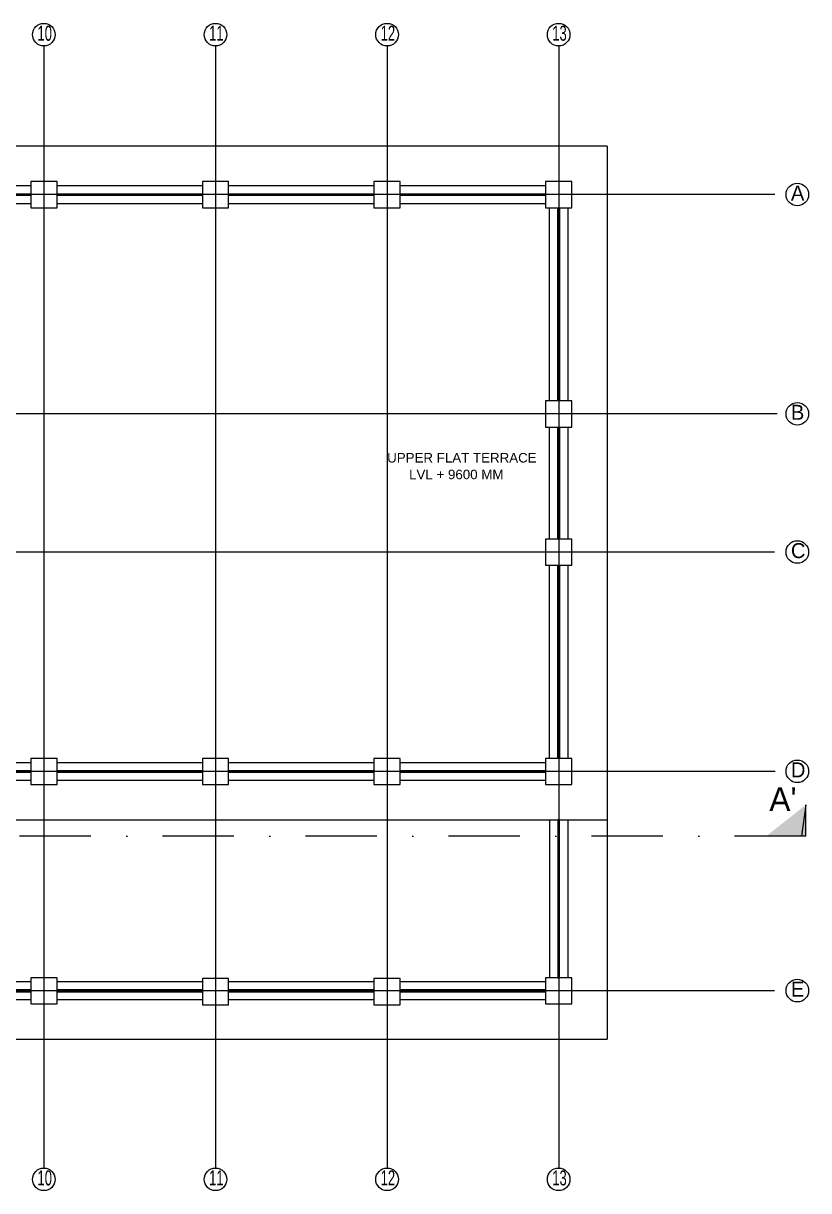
# Model space of a CAD drawing. Header units: inches. Extents: x -3071 to 2014935, y -37057 to 549694.
# Drawn here: x 1475718 to 1492195, y 230938 to 255423 of the extents above; entities that cross this region are included whole.
import ezdxf

# ---------------------------------------------------------------- set-up
doc = ezdxf.new("R2010")
doc.units = ezdxf.units.IN
doc.header["$MEASUREMENT"] = 0
for name, pattern in [('ACAD_ISO08W100', [36, 24, -3, 6, -3]), ('DASHDOT', [1, 0.5, -0.25, 0, -0.25]), ('DASHED', [0.75, 0.5, -0.25])]:
    doc.linetypes.add(name, pattern=pattern)
for name, color, linetype, lineweight in [('A 0.13 DIM', 6, 'Continuous', 13), ('A 0.13 Text', 6, 'Continuous', 13), ('A 0.13parapet partition', 230, 'Continuous', 13), ('A 0.9 RAILING', 100, 'Continuous', 9), ('cen', 50, 'ACAD_ISO08W100', 5), ('DIM', 161, 'Continuous', 15), ('dotted line', 1, 'DASHED', 9), ('Grid Tag', 6, 'Continuous', 20), ('text', 7, 'Continuous', 25)]:
    doc.layers.add(name, color=color, linetype=linetype, lineweight=lineweight)
doc.styles.add('AERIAL', font='arial.ttf', dxfattribs={"height": 10})
doc.styles.add('CG', font='GOTHIC.TTF', dxfattribs={"height": 40})
doc.styles.get("Standard").update_dxf_attribs({"font": 'GOTHIC.TTF'})

# ---------------------------------------------------------------- blocks, each defined once
blk = doc.blocks.new('grid')
at = {"layer": 'Grid Tag', "linetype": 'Continuous', "ltscale": 30}
blk.add_circle((51, 48), 264, dxfattribs=at)
blk.add_attdef('GRID', (-143, -93), '', height=200)

msp = doc.modelspace()

# ---------------------------------------------------------------- hatches: boundary and pattern name
at = {"layer": 'A 0.13 DIM', "linetype": 'Continuous'}
msp.add_hatch(color=256, dxfattribs=at).paths.add_polyline_path([(1492137.82, 239031.02), (1491302.72, 238371.92), (1492137.82, 238371.92)])

# ---------------------------------------------------------------- linework, layer by layer
for p, q in [((1492137.82, 239031.02), (1492046.87, 238371.92)), ((1492137.82, 238371.92), (1492137.82, 239031.02))]:
    msp.add_line(p, q, dxfattribs=at)
at = {"layer": 'A 0.13 DIM', "linetype": 'DASHDOT', "ltscale": 3000}
msp.add_line((1492137.82, 238371.92), (1448052.36, 238371.92), dxfattribs=at)
at = {"layer": 'A 0.13parapet partition'}
for points in [[(1472749.45, 252019.99), (1475874.45, 252019.99), (1475874.45, 251639.99), (1472749.45, 251639.99)], [(1476424.45, 252019.99), (1479474.45, 252019.99), (1479474.45, 251639.99), (1476424.45, 251639.99)], [(1480024.45, 252019.99), (1483074.45, 252019.99), (1483074.45, 251639.99), (1480024.45, 251639.99)], [(1483624.45, 252019.99), (1486674.45, 252019.99), (1486674.45, 251639.99), (1483624.45, 251639.99)], [(1486759.45, 251554.99), (1487139.45, 251554.99), (1487139.45, 247504.99), (1486759.45, 247504.99)], [(1486759.45, 246954.99), (1487139.45, 246954.99), (1487139.45, 244604.99), (1486759.45, 244604.99)], [(1486759.45, 244054.99), (1487139.45, 244054.99), (1487139.45, 240004.99), (1486759.45, 240004.99)], [(1472824.45, 239919.99), (1475874.45, 239919.99), (1475874.45, 239539.99), (1472824.45, 239539.99)], [(1476424.45, 239919.99), (1479474.45, 239919.99), (1479474.45, 239539.99), (1476424.45, 239539.99)], [(1480024.45, 239919.99), (1483074.45, 239919.99), (1483074.45, 239539.99), (1480024.45, 239539.99)], [(1483624.45, 239919.99), (1486674.45, 239919.99), (1486674.45, 239539.99), (1483624.45, 239539.99)]]:
    msp.add_lwpolyline(points, close=True, dxfattribs=at)
at = {"layer": 'A 0.13parapet partition', "ltscale": 20}
for points in [[(1475874.45, 251554.99), (1476424.45, 251554.99), (1476424.45, 252104.99), (1475874.45, 252104.99)], [(1479474.45, 251554.99), (1480024.45, 251554.99), (1480024.45, 252104.99), (1479474.45, 252104.99)], [(1483074.45, 251554.99), (1483624.45, 251554.99), (1483624.45, 252104.99), (1483074.45, 252104.99)], [(1486674.45, 251554.99), (1487224.45, 251554.99), (1487224.45, 252104.99), (1486674.45, 252104.99)], [(1486674.45, 246954.99), (1487224.45, 246954.99), (1487224.45, 247504.99), (1486674.45, 247504.99)], [(1486674.45, 244054.99), (1487224.45, 244054.99), (1487224.45, 244604.99), (1486674.45, 244604.99)], [(1475874.45, 239454.99), (1476424.45, 239454.99), (1476424.45, 240004.99), (1475874.45, 240004.99)], [(1479474.45, 239454.99), (1480024.45, 239454.99), (1480024.45, 240004.99), (1479474.45, 240004.99)], [(1483074.45, 239454.99), (1483624.45, 239454.99), (1483624.45, 240004.99), (1483074.45, 240004.99)], [(1486674.45, 239454.99), (1487224.45, 239454.99), (1487224.45, 240004.99), (1486674.45, 240004.99)]]:
    msp.add_lwpolyline(points, close=True, dxfattribs=at)
at = {"layer": 'A 0.9 RAILING', "ltscale": 20}
for points in [[(1472749.45, 251849.99), (1475874.45, 251849.99), (1475874.45, 251809.99), (1472749.45, 251809.99)], [(1476424.45, 251849.99), (1479474.45, 251849.99), (1479474.45, 251809.99), (1476424.45, 251809.99)], [(1480024.45, 251849.99), (1483074.45, 251849.99), (1483074.45, 251809.99), (1480024.45, 251809.99)], [(1483624.45, 251849.99), (1486674.45, 251849.99), (1486674.45, 251809.99), (1483624.45, 251809.99)], [(1486929.45, 247504.99), (1486929.45, 251554.99), (1486969.45, 251554.99), (1486969.45, 247504.99)], [(1486929.45, 244604.99), (1486929.45, 246954.99), (1486969.45, 246954.99), (1486969.45, 244604.99)], [(1486929.45, 240004.99), (1486929.45, 244054.99), (1486969.45, 244054.99), (1486969.45, 240004.99)], [(1472824.45, 239749.99), (1475874.45, 239749.99), (1475874.45, 239709.99), (1472824.45, 239709.99)], [(1476424.45, 239749.99), (1479474.45, 239749.99), (1479474.45, 239709.99), (1476424.45, 239709.99)], [(1480024.45, 239749.99), (1483074.45, 239749.99), (1483074.45, 239709.99), (1480024.45, 239709.99)], [(1483624.45, 239749.99), (1486674.45, 239749.99), (1486674.45, 239709.99), (1483624.45, 239709.99)]]:
    msp.add_lwpolyline(points, close=True, dxfattribs=at)
at = {"layer": 'cen', "ltscale": 2}
for p, q in [((1476149.45, 254944.99), (1476149.45, 231416.35)), ((1479749.45, 254944.99), (1479749.45, 231416.35)), ((1483349.45, 254944.99), (1483349.45, 231416.35)), ((1486949.45, 254944.99), (1486949.45, 231416.35)), ((1491481.41, 251829.99), (1443540.63, 251829.99)), ((1491530.58, 247229.99), (1443540.63, 247229.99)), ((1491480.58, 244329.99), (1443540.83, 244333.87)), ((1491491.63, 239729.99), (1443540.63, 239729.99)), ((1491480.6, 235129.99), (1443540.63, 235129.99))]:
    msp.add_line(p, q, dxfattribs=at)
at = {"layer": 'DIM'}
for p, q in [((1486759.45, 238714.99), (1486759.45, 235404.99)), ((1487139.45, 238714.99), (1487139.45, 235404.99)), ((1487964.45, 238714.99), (1487964.45, 234114.99)), ((1475874.45, 235319.99), (1472824.45, 235319.99)), ((1479474.45, 235319.99), (1476424.45, 235319.99)), ((1483074.45, 235319.99), (1480024.45, 235319.99)), ((1486674.45, 235319.99), (1483624.45, 235319.99)), ((1475874.45, 234939.99), (1472824.45, 234939.99)), ((1479474.45, 234939.99), (1476424.45, 234939.99)), ((1483074.45, 234939.99), (1480024.45, 234939.99)), ((1486674.45, 234939.99), (1483624.45, 234939.99)), ((1466939.45, 234114.99), (1487964.45, 234114.99))]:
    msp.add_line(p, q, dxfattribs=at)
for points in [[(1486929.45, 235404.99), (1486969.45, 235404.99), (1486969.45, 238714.99), (1486929.45, 238714.99)], [(1475874.45, 234854.99), (1476424.45, 234854.99), (1476424.45, 235404.99), (1475874.45, 235404.99)], [(1479474.45, 234834.99), (1480024.45, 234834.99), (1480024.45, 235384.99), (1479474.45, 235384.99)], [(1483074.45, 234834.99), (1483624.45, 234834.99), (1483624.45, 235384.99), (1483074.45, 235384.99)], [(1486674.45, 234854.99), (1487224.45, 234854.99), (1487224.45, 235404.99), (1486674.45, 235404.99)], [(1475874.45, 235109.99), (1475874.45, 235149.99), (1472824.45, 235149.99), (1472824.45, 235109.99)]]:
    msp.add_lwpolyline(points, close=True, dxfattribs=at)
for points in [[(1479474.45, 235149.99), (1476424.45, 235149.99), (1476424.45, 235109.99), (1479474.45, 235109.99)], [(1483074.45, 235149.99), (1480024.45, 235149.99)], [(1480024.45, 235109.99), (1483074.45, 235109.99)], [(1483624.45, 235109.99), (1486674.45, 235109.99), (1486674.45, 235149.99), (1483624.45, 235149.99)]]:
    msp.add_lwpolyline(points, dxfattribs=at)
at = {"layer": 'dotted line', "linetype": 'Continuous', "ltscale": 1000}
for p, q in [((1487964.45, 252844.99), (1472749.45, 252844.99)), ((1487964.45, 252844.99), (1487964.45, 238714.99)), ((1467674.45, 238714.99), (1487964.45, 238714.99))]:
    msp.add_line(p, q, dxfattribs=at)

# ---------------------------------------------------------------- block references
ref = msp.add_blockref('grid', (1476103.22, 255142.13), dxfattribs=dict(xscale=0.8987445155798923, yscale=0.8987445155798923, zscale=0.8987445155798923))
ref.add_attrib('GRID', '10', (1476014.69, 255058.35), dxfattribs={"height": 314.561, "width": 0.65})
ref = msp.add_blockref('grid', (1479703.22, 255142.13), dxfattribs=dict(xscale=0.8987445155798923, yscale=0.8987445155798923, zscale=0.8987445155798923))
ref.add_attrib('GRID', '11', (1479614.69, 255058.35), dxfattribs={"height": 314.561, "width": 0.65})
ref = msp.add_blockref('grid', (1483303.22, 255142.13), dxfattribs=dict(xscale=0.8987445155798923, yscale=0.8987445155798923, zscale=0.8987445155798923))
ref.add_attrib('GRID', '12', (1483214.69, 255058.35), dxfattribs={"height": 314.561, "width": 0.65})
ref = msp.add_blockref('grid', (1486903.22, 255142.13), dxfattribs=dict(xscale=0.8987445155798923, yscale=0.8987445155798923, zscale=0.8987445155798923))
ref.add_attrib('GRID', '13', (1486814.69, 255058.35), dxfattribs={"height": 314.561, "width": 0.65})
ref = msp.add_blockref('grid', (1491910.99, 251790.29), dxfattribs=dict(xscale=0.8987445155798923, yscale=0.8987445155798923, zscale=0.8987445155798923))
ref.add_attrib('GRID', 'A', (1491822.45, 251706.51), dxfattribs={"height": 314.56})
ref = msp.add_blockref('grid', (1491910.99, 247190.29), dxfattribs=dict(xscale=0.8987445155798923, yscale=0.8987445155798923, zscale=0.8987445155798923))
ref.add_attrib('GRID', 'B', (1491822.45, 247106.51), dxfattribs={"height": 314.56})
ref = msp.add_blockref('grid', (1491910.99, 244290.29), dxfattribs=dict(xscale=0.8987445155798923, yscale=0.8987445155798923, zscale=0.8987445155798923))
ref.add_attrib('GRID', 'C', (1491822.45, 244206.51), dxfattribs={"height": 314.56})
ref = msp.add_blockref('grid', (1491910.99, 239690.29), dxfattribs=dict(xscale=0.8987445155798923, yscale=0.8987445155798923, zscale=0.8987445155798923))
ref.add_attrib('GRID', 'D', (1491822.45, 239606.51), dxfattribs={"height": 314.56})
ref = msp.add_blockref('grid', (1491910.99, 235090.29), dxfattribs=dict(xscale=0.8987445155798923, yscale=0.8987445155798923, zscale=0.8987445155798923))
ref.add_attrib('GRID', 'E', (1491822.45, 235006.51), dxfattribs={"height": 314.56})
ref = msp.add_blockref('grid', (1476103.22, 231132.01), dxfattribs=dict(xscale=0.8987445155798923, yscale=0.8987445155798923, zscale=0.8987445155798923))
ref.add_attrib('GRID', '10', (1476014.69, 231048.23), dxfattribs={"height": 314.561, "width": 0.65})
ref = msp.add_blockref('grid', (1479703.22, 231132.01), dxfattribs=dict(xscale=0.8987445155798923, yscale=0.8987445155798923, zscale=0.8987445155798923))
ref.add_attrib('GRID', '11', (1479614.69, 231048.23), dxfattribs={"height": 314.561, "width": 0.65})
ref = msp.add_blockref('grid', (1483303.22, 231132.01), dxfattribs=dict(xscale=0.8987445155798923, yscale=0.8987445155798923, zscale=0.8987445155798923))
ref.add_attrib('GRID', '12', (1483214.69, 231048.23), dxfattribs={"height": 314.561, "width": 0.65})
ref = msp.add_blockref('grid', (1486903.22, 231132.01), dxfattribs=dict(xscale=0.8987445155798923, yscale=0.8987445155798923, zscale=0.8987445155798923))
ref.add_attrib('GRID', '13', (1486814.69, 231048.23), dxfattribs={"height": 314.561, "width": 0.65})

# ---------------------------------------------------------------- texts
at = {"layer": 'A 0.13 Text', "linetype": 'Continuous', "insert": (1491654.3, 239147.85), "char_height": 500, "width": 2050.5885, "attachment_point": 5, "style": 'CG'}
msp.add_mtext("A'", dxfattribs=at)
at = {"layer": 'text', "char_height": 200, "width": 14192.8258, "attachment_point": 1, "style": 'AERIAL'}
for s, insert in [('UPPER FLAT TERRACE ', (1483351.17, 246410.69)), ('LVL + 9600 MM', (1483811.75, 246060.31))]:
    msp.add_mtext(s, dxfattribs=dict(at, insert=insert))

doc.saveas('drawing.dxf')
